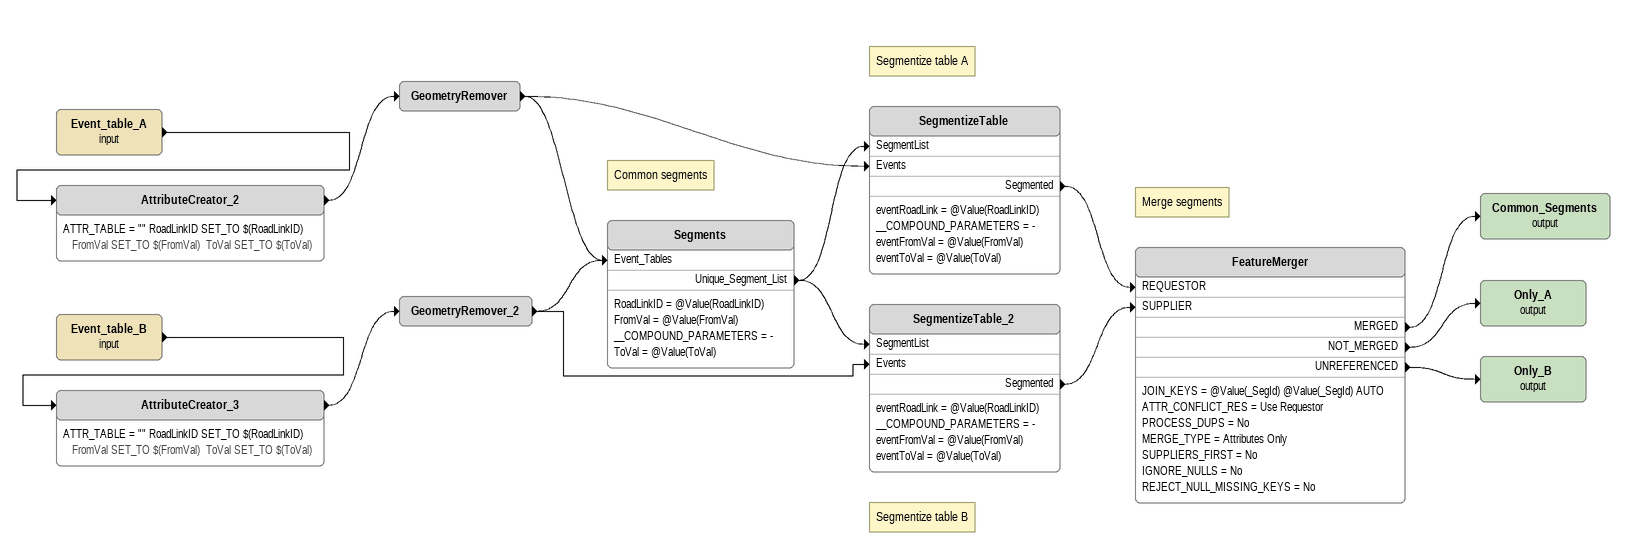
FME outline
Event_table_A (input)
    -> AttributeCreator_2
AttributeCreator_2
    ATTR_TABLE = "" RoadLinkID SET_TO $(RoadLinkID)  FromVal SET_TO $(FromVal)  ToVal SET_TO $(ToVal)
    -> GeometryRemover
GeometryRemover
    -> SegmentizeTable [Events]
    -> Segments [Event_Tables]
Event_table_B (input)
    -> AttributeCreator_3
AttributeCreator_3
    ATTR_TABLE = "" RoadLinkID SET_TO $(RoadLinkID)  FromVal SET_TO $(FromVal)  ToVal SET_TO $(ToVal)
    -> GeometryRemover_2
GeometryRemover_2
    -> Segments [Event_Tables]
    -> SegmentizeTable_2 [Events]
Note: Common segments
Segments
    RoadLinkID = @Value(RoadLinkID)
    FromVal = @Value(FromVal)
    __COMPOUND_PARAMETERS = -
    ToVal = @Value(ToVal)
    Unique_Segment_List -> SegmentizeTable [SegmentList]
    Unique_Segment_List -> SegmentizeTable_2 [SegmentList]
Note: Segmentize table A
SegmentizeTable
    eventRoadLink = @Value(RoadLinkID)
    __COMPOUND_PARAMETERS = -
    eventFromVal = @Value(FromVal)
    eventToVal = @Value(ToVal)
    Segmented -> FeatureMerger [REQUESTOR]
Note: Segmentize table B
SegmentizeTable_2
    eventRoadLink = @Value(RoadLinkID)
    __COMPOUND_PARAMETERS = -
    eventFromVal = @Value(FromVal)
    eventToVal = @Value(ToVal)
    Segmented -> FeatureMerger [SUPPLIER]
Note: Merge segments
FeatureMerger
    JOIN_KEYS = @Value(_SegId) @Value(_SegId) AUTO
    ATTR_CONFLICT_RES = Use Requestor
    PROCESS_DUPS = No
    MERGE_TYPE = Attributes Only
    SUPPLIERS_FIRST = No
    IGNORE_NULLS = No
    REJECT_NULL_MISSING_KEYS = No
    MERGED -> Common_Segments (output)
    NOT_MERGED -> Only_A (output)
    UNREFERENCED -> Only_B (output)
Common_Segments (output)
Only_A (output)
Only_B (output)
